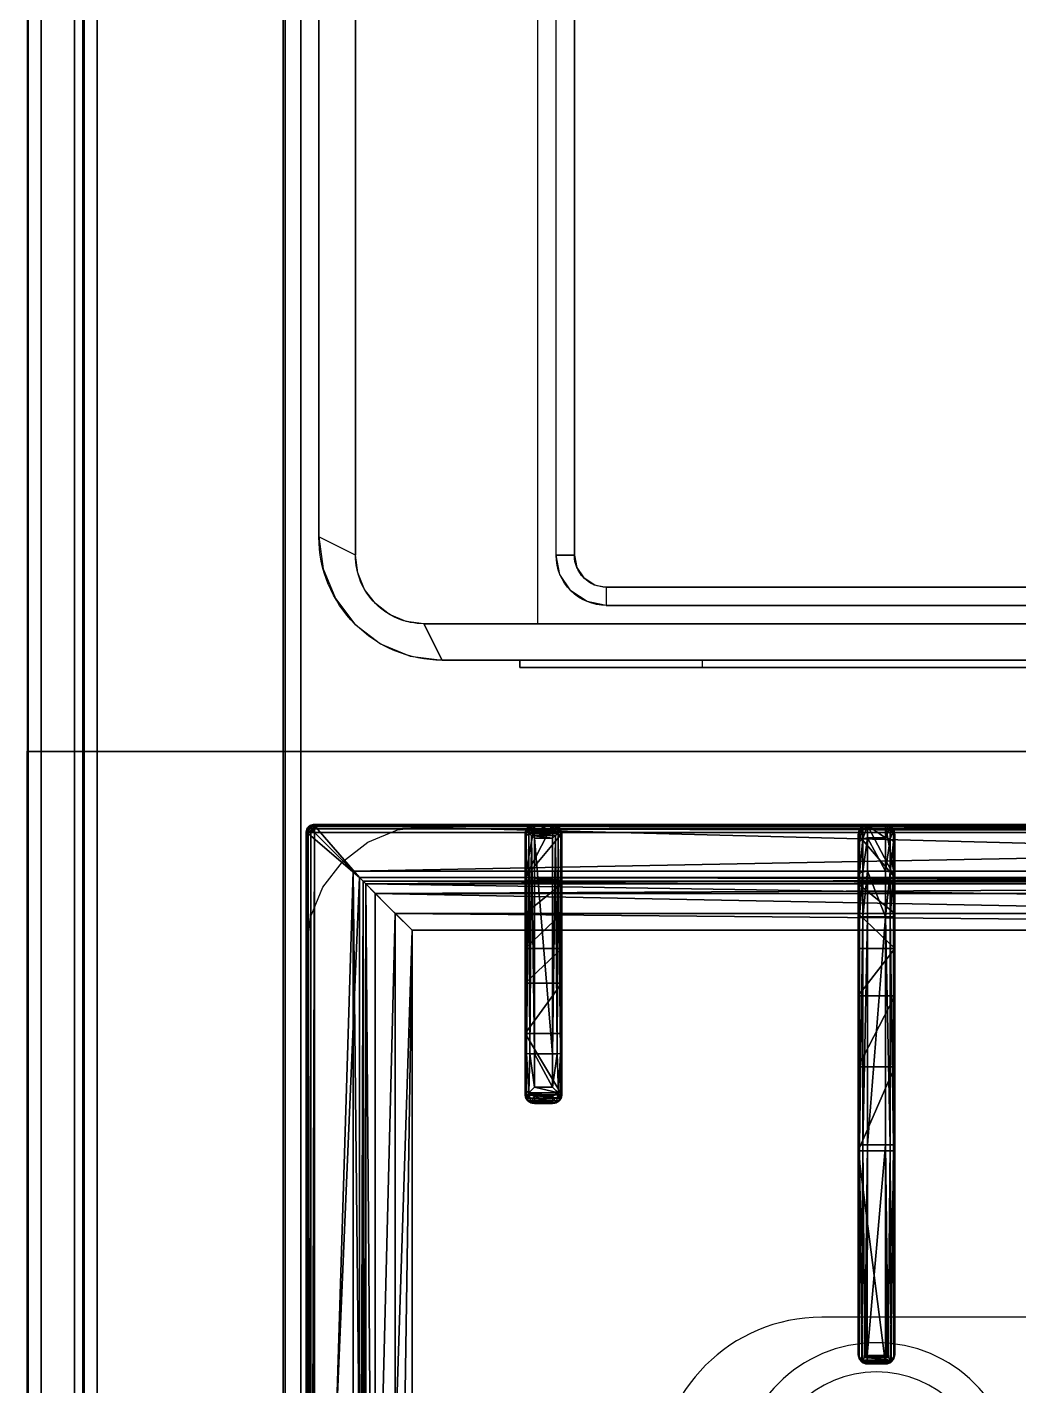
# Model space of a CAD drawing. Header units: millimetres. Extents: x 38967 to 51721, y 49836 to 53207.
# Drawn here: x 41733.14 to 41760.31, y 52599.46 to 52636.69 of the extents above; entities that cross this region are included whole.
import ezdxf

# ---------------------------------------------------------------- set-up
doc = ezdxf.new("R2010")
doc.units = ezdxf.units.MM
doc.header["$LTSCALE"] = 5
for name, color, linetype in [('200-EquipBlack-3d', 250, 'Continuous'), ('200-EquipBorder-2d', 9, 'Continuous'), ('200-EquipInternal-2d', 252, 'Continuous'), ('200-EquipSteel-3d', 9, 'Continuous')]:
    doc.layers.add(name, color=color, linetype=linetype)
doc.layers.add('200-InsPoint-3D', color=3, linetype='Continuous', plot=False)

# ---------------------------------------------------------------- blocks, each defined once
blk = doc.blocks.new('ELECTROLUX-MC7-BODY1200X250')
at = {"layer": '200-EquipBorder-2d'}
blk.add_line((1200, 0), (1200, -655), dxfattribs=at)
at = {"layer": '200-EquipSteel-3d'}
for points, invisible_edges in [([(1200, -655, 650), (1200, -102, 724), (1200, -2, 900), (1200, -655, 900)], 3), ([(1200, -102, 724), (1200, -655, 650), (1200, -102, 650)], 1)]:
    blk.add_3dface(points, dxfattribs=dict(at, invisible_edges=invisible_edges))
for points in [[(0, -655, 650), (0, -102, 650), (1200, -102, 650), (1200, -655, 650)], [(0, -655, 650), (1200, -655, 650), (1200, -655, 900), (0, -655, 900)]]:
    blk.add_3dface(points, dxfattribs=at)
blk = doc.blocks.new('ELECTROLUX-MC-BURNER6')
at = {"layer": '200-EquipInternal-2d'}
for radius in [38, 30]:
    blk.add_circle((0, 0), radius, dxfattribs=at)
blk = doc.blocks.new('ELECTROLUX-MC-CRUSCOTTO1200')
at = {"layer": '200-EquipBorder-2d'}
for p in [(1200, 0), (0, -75)]:
    blk.add_line(p, (1200, -75), dxfattribs=at)
at = {"layer": '200-EquipSteel-3d'}
for points in [[(0, -55.83, 654.41), (0, 0, 660.54), (1200, 0, 660.54), (1200, -55.83, 654.41)], [(0, 0, 660.54), (0, 0, 900), (1200, 0, 900), (1200, 0, 660.54)], [(0, 0, 900), (0, -62, 900), (1200, -62, 900), (1200, 0, 900)], [(0, -4.32, 810.26), (0, -59.37, 692.2), (1200, -59.37, 692.2), (1200, -4.32, 810.26)], [(0, -71.19, 877.81), (0, -4.82, 813.08), (1200, -4.82, 813.08), (1200, -71.19, 877.81)], [(0, -59.7, 690.72), (0, -59.7, 657.89), (1200, -59.7, 657.89), (1200, -59.7, 690.72)], [(0, -74.75, 884.46), (0, -71.19, 877.81), (1200, -71.19, 877.81), (1200, -74.75, 884.46)]]:
    blk.add_3dface(points, dxfattribs=at)
for points, invisible_edges in [([(0, -4.12, 811.75), (0, -4.1, 810.99), (1200, -4.1, 810.99), (1200, -4.12, 811.75)], 10), ([(0, -4.1, 810.99), (0, -4.32, 810.26), (1200, -4.32, 810.26), (1200, -4.1, 810.99)], 8), ([(0, -4.36, 812.47), (0, -4.12, 811.75), (1200, -4.12, 811.75), (1200, -4.36, 812.47)], 10), ([(0, -4.82, 813.08), (0, -4.36, 812.47), (1200, -4.36, 812.47), (1200, -4.82, 813.08)], 2), ([(0, -57.28, 654.56), (0, -55.83, 654.41), (1200, -55.83, 654.41), (1200, -57.28, 654.56)], 8), ([(0, -58.54, 655.29), (0, -57.28, 654.56), (1200, -57.28, 654.56), (1200, -58.54, 655.29)], 10), ([(0, -59.4, 656.46), (0, -58.54, 655.29), (1200, -58.54, 655.29), (1200, -59.4, 656.46)], 10), ([(0, -59.37, 692.2), (0, -59.51, 691.85), (1200, -59.51, 691.85), (1200, -59.37, 692.2)], 2), ([(0, -59.7, 657.89), (0, -59.4, 656.46), (1200, -59.4, 656.46), (1200, -59.7, 657.89)], 2), ([(0, -59.51, 691.85), (0, -59.62, 691.48), (1200, -59.62, 691.48), (1200, -59.51, 691.85)], 10), ([(0, -59.62, 691.48), (0, -59.68, 691.11), (1200, -59.68, 691.11), (1200, -59.62, 691.48)], 10), ([(0, -59.68, 691.11), (0, -59.7, 690.72), (1200, -59.7, 690.72), (1200, -59.68, 691.11)], 8), ([(0, -62, 900), (0, -69.22, 897.81), (1200, -69.22, 897.81), (1200, -62, 900)], 2), ([(0, -69.22, 897.81), (0, -74.01, 891.97), (1200, -74.01, 891.97), (1200, -69.22, 897.81)], 10), ([(0, -74.01, 891.97), (0, -74.75, 884.46), (1200, -74.75, 884.46), (1200, -74.01, 891.97)], 8)]:
    blk.add_3dface(points, dxfattribs=dict(at, invisible_edges=invisible_edges))
at = {"layer": '200-InsPoint-3D'}
blk.add_point((1200, -75), dxfattribs=at)
blk = doc.blocks.new('ELECTROLUX-MC7-TOPFYERBRURNERS6')
at = {"layer": '200-EquipInternal-2d'}
for p, q in [((1180, -651.5), (1180, -85.5)), ((1032.19, -494.75), (1032.19, -499.75)), ((1032.64, -494.75), (1032.19, -494.75)), ((1032.64, -494.75), (1032.64, -499.75)), ((1032.73, -494.16), (1032.73, -500.34)), ((1034.54, -494.75), (1034.54, -499.75)), ((1092.19, -494.75), (1034.54, -494.75)), ((1034.69, -492.25), (1035.11, -492.25)), ((1035.11, -492.25), (1092.24, -492.25)), ((1092.19, -494.75), (1092.19, -499.75)), ((1154.69, -494.75), (1092.19, -494.75)), ((1092.24, -492.25), (1154.69, -492.25)), ((1154.69, -494.75), (1154.69, -492.25)), ((1154.69, -492.25), (1177.19, -492.25)), ((1154.69, -494.75), (1154.69, -499.75)), ((1179.69, -494.75), (1154.69, -494.75)), ((1179.69, -494.75), (1179.69, -499.75)), ((1032.19, -499.75), (1032.64, -499.75)), ((1034.54, -499.75), (1092.19, -499.75)), ((1035.11, -502.25), (1034.69, -502.25)), ((1092.24, -502.25), (1035.11, -502.25)), ((1092.19, -499.75), (1154.69, -499.75)), ((1154.69, -502.25), (1092.24, -502.25)), ((1154.69, -502.25), (1154.69, -499.75)), ((1154.69, -499.75), (1179.69, -499.75)), ((1177.19, -502.25), (1154.69, -502.25)), ((1108.09, -583.5), (1105.96, -583.5)), ((1108.09, -583.5), (1117.24, -583.5)), ((1117.24, -583.5), (1177.53, -583.5)), ((1103.52, -591), (1103.52, -586)), ((1103.52, -586), (1105.63, -586)), ((1105.63, -586), (1105.63, -591)), ((1117.19, -586), (1107.98, -586)), ((1107.98, -591), (1107.98, -586)), ((1117.19, -586), (1117.19, -591)), ((1178, -586), (1117.19, -586)), ((1178, -586), (1178, -591)), ((1180, -586), (1180, -591)), ((1180, -586), (1180, -591)), ((1105.63, -591), (1103.52, -591)), ((1107.98, -591), (1117.19, -591)), ((1117.19, -591), (1178, -591)), ((1105.96, -593.5), (1108.09, -593.5)), ((1117.24, -593.5), (1108.09, -593.5)), ((1177.53, -593.5), (1117.24, -593.5)), ((822, -653.5), (1178, -653.5))]:
    blk.add_line(p, q, dxfattribs=at)
blk.add_lwpolyline([(1151.02, -112.48), (848.98, -112.48), (848.98, -624.52), (1151.02, -624.52)], close=True, dxfattribs=at)
blk.add_lwpolyline([(1045, -383.5), (1045, -512.25, -1), (955, -512.25), (955, -383.5)], format="xyb", dxfattribs=at)
for centre, start, end in [((1177.19, -494.75), 0, 90), ((1177.19, -499.75), 270, 0)]:
    blk.add_arc(centre, 2.5, start, end, dxfattribs=at)
at = {"layer": '200-EquipInternal-2d', "extrusion": (0, 0, -1)}
for centre, major_axis, ratio, start_param, end_param in [((1034.69, -494.75), (2.5, 0), 0.99863, 3.141593, 4.712389), ((1036.11, -494.75), (3.47, 0), 0.720185, 3.141593, 3.380139), ((1035.11, -494.75), (0, 2.5), 0.951091, -0.914364, 0), ((1092.24, -494.75), (0, 2.5), 0.02182, 4.712389, 6.283185), ((1034.69, -499.75), (-2.5, 0), 0.99863, 4.712389, 6.283185), ((1036.11, -499.75), (-3.47, 0), 0.720185, -0.238546, 0), ((1035.11, -499.75), (0, 2.5), 0.951091, 3.141593, 4.055957), ((1092.24, -499.75), (0, 2.5), 0.02182, 3.141593, 4.712389), ((1178, -651.5), (-1.42, 1.42), 0.997265, 2.357564, 3.925621)]:
    blk.add_ellipse(centre, major_axis=major_axis, ratio=ratio, start_param=start_param, end_param=end_param, dxfattribs=at)
at = {"layer": '200-EquipInternal-2d'}
for centre, major_axis, ratio, start_param, end_param in [((1108.09, -586), (0, 2.5), 0.84544, 0, 0.894481), ((1117.24, -586), (0, 2.5), 0.02182, 0, 1.570796), ((1177.53, -586), (0, 2.5), 0.948965, -0.895145, 0), ((1108.09, -586), (1.92, 1.92), 0.8391, 1.592613, 2.268928), ((1108.09, -586), (-2.5, 2.5), 0.02182, 0.872665, 1.54898), ((1108.09, -591), (-1.92, 1.92), 0.8391, 0.872665, 1.54898), ((1108.09, -591), (2.5, 2.5), 0.02182, 1.592613, 2.268928), ((1117.24, -591), (0, 2.5), 0.02182, 1.570796, 3.141593), ((1108.09, -591), (0, 2.5), 0.84544, 2.247111, 3.141593), ((1177.53, -591), (0, 2.5), 0.948965, 3.141593, 4.036737)]:
    blk.add_ellipse(centre, major_axis=major_axis, ratio=ratio, start_param=start_param, end_param=end_param, dxfattribs=at)
for points, knots in [([(1033.22, -493.22), (1033.07, -493.42), (1032.94, -493.63), (1032.8, -493.95), (1032.76, -494.06), (1032.73, -494.16)], [11.917214, 11.917214, 11.917214, 11.917214, 12.775852, 12.775852, 13.165698, 13.165698, 13.165698, 13.165698]), ([(1034.54, -494.75), (1034.54, -494.75), (1034.54, -494.75), (1034.54, -494.75), (1034.54, -494.75), (1034.54, -494.75), (1034.54, -494.75), (1034.54, -494.74), (1034.54, -494.74), (1034.54, -494.74), (1034.53, -494.74), (1034.53, -494.73), (1034.53, -494.73), (1034.51, -494.71), (1034.5, -494.7), (1034.48, -494.68), (1034.46, -494.66), (1034.41, -494.6), (1034.37, -494.55), (1034.25, -494.41), (1034.15, -494.31), (1033.97, -494.1), (1033.87, -493.99), (1033.68, -493.77), (1033.59, -493.66), (1033.41, -493.44), (1033.31, -493.33), (1033.22, -493.22)], [8.18857, 8.18857, 8.18857, 8.18857, 8.190334, 8.190334, 8.192098, 8.192098, 8.195626, 8.195626, 8.202682, 8.202682, 8.216794, 8.216794, 8.245018, 8.245018, 8.301466, 8.301466, 8.414361, 8.414361, 8.640152, 8.640152, 9.091733, 9.091733, 9.543315, 9.543315, 9.994896, 9.994896, 10.458359, 10.458359, 10.458359, 10.458359]), ([(1032.73, -500.34), (1032.76, -500.44), (1032.8, -500.55), (1032.94, -500.87), (1033.07, -501.08), (1033.22, -501.28)], [0.764042, 0.764042, 0.764042, 0.764042, 1.153889, 1.153889, 2.012527, 2.012527, 2.012527, 2.012527]), ([(1033.22, -501.28), (1033.31, -501.17), (1033.41, -501.06), (1033.59, -500.84), (1033.68, -500.73), (1033.87, -500.51), (1033.97, -500.4), (1034.15, -500.19), (1034.25, -500.09), (1034.37, -499.95), (1034.41, -499.9), (1034.46, -499.84), (1034.48, -499.82), (1034.5, -499.8), (1034.51, -499.79), (1034.53, -499.77), (1034.53, -499.77), (1034.53, -499.76), (1034.54, -499.76), (1034.54, -499.76), (1034.54, -499.76), (1034.54, -499.75), (1034.54, -499.75), (1034.54, -499.75), (1034.54, -499.75), (1034.54, -499.75), (1034.54, -499.75), (1034.54, -499.75)], [5.918265, 5.918265, 5.918265, 5.918265, 6.381728, 6.381728, 6.833309, 6.833309, 7.284891, 7.284891, 7.736472, 7.736472, 7.962263, 7.962263, 8.075158, 8.075158, 8.131606, 8.131606, 8.15983, 8.15983, 8.173942, 8.173942, 8.180998, 8.180998, 8.184526, 8.184526, 8.18629, 8.18629, 8.188054, 8.188054, 8.188054, 8.188054]), ([(1105.96, -583.5), (1105.81, -583.5), (1105.65, -583.51), (1105.34, -583.58), (1105.18, -583.63), (1104.88, -583.75), (1104.74, -583.83), (1104.47, -584.02), (1104.35, -584.12), (1104.13, -584.34), (1104.03, -584.47), (1103.85, -584.74), (1103.77, -584.89), (1103.65, -585.2), (1103.6, -585.36), (1103.54, -585.68), (1103.52, -585.84), (1103.52, -586)], [3.776921, 3.776921, 3.776921, 3.776921, 4.248957, 4.248957, 4.720993, 4.720993, 5.193029, 5.193029, 5.665065, 5.665065, 6.135831, 6.135831, 6.606596, 6.606596, 7.077361, 7.077361, 7.548126, 7.548126, 7.548126, 7.548126]), ([(1179.38, -584.44), (1179.21, -584.64), (1179.01, -584.87), (1178.67, -585.25), (1178.53, -585.41), (1178.26, -585.71), (1178.13, -585.86), (1178, -586)], [11.858599, 11.858599, 11.858599, 11.858599, 12.773425, 12.773425, 13.35037, 13.35037, 13.927314, 13.927314, 13.927314, 13.927314]), ([(1180, -586), (1179.99, -585.86), (1179.97, -585.71), (1179.91, -585.41), (1179.86, -585.25), (1179.69, -584.87), (1179.55, -584.64), (1179.38, -584.44)], [0, 0, 0, 0, 0.576945, 0.576945, 1.153889, 1.153889, 2.068716, 2.068716, 2.068716, 2.068716]), ([(1103.52, -591), (1103.52, -591.16), (1103.54, -591.32), (1103.6, -591.64), (1103.65, -591.8), (1103.77, -592.11), (1103.85, -592.26), (1104.03, -592.53), (1104.13, -592.66), (1104.35, -592.88), (1104.47, -592.98), (1104.74, -593.17), (1104.88, -593.25), (1105.18, -593.37), (1105.34, -593.42), (1105.65, -593.48), (1105.81, -593.5), (1105.96, -593.5)], [15.096253, 15.096253, 15.096253, 15.096253, 15.567018, 15.567018, 16.037783, 16.037783, 16.508548, 16.508548, 16.979314, 16.979314, 17.45135, 17.45135, 17.923386, 17.923386, 18.395422, 18.395422, 18.867458, 18.867458, 18.867458, 18.867458]), ([(1178, -591), (1178.13, -591.14), (1178.26, -591.29), (1178.53, -591.59), (1178.67, -591.75), (1179.01, -592.13), (1179.21, -592.36), (1179.38, -592.56)], [0, 0, 0, 0, 0.576945, 0.576945, 1.153889, 1.153889, 2.068716, 2.068716, 2.068716, 2.068716]), ([(1179.38, -592.56), (1179.55, -592.36), (1179.69, -592.13), (1179.86, -591.75), (1179.91, -591.59), (1179.97, -591.29), (1179.99, -591.14), (1180, -591)], [11.858599, 11.858599, 11.858599, 11.858599, 12.773425, 12.773425, 13.35037, 13.35037, 13.927314, 13.927314, 13.927314, 13.927314])]:
    blk.add_open_spline(points, degree=3, knots=knots, dxfattribs=at)
at = {"layer": '200-EquipSteel-3d'}
for points, invisible_edges in [([(1200, -80.5, 900), (1179.66, -117.26, 900), (1179.66, -619.74, 900), (1200, -655, 900)], 5), ([(1178.51, -628.47, 900), (1179.66, -619.74, 900), (1200, -655, 900)], 10), ([(1175.14, -636.62, 900), (1178.51, -628.47, 900), (1200, -655, 900)], 10), ([(1169.77, -643.61, 900), (1175.14, -636.62, 900), (1200, -655, 900)], 10), ([(1162.78, -648.98, 900), (1169.77, -643.61, 900), (1200, -655, 900)], 10), ([(1154.63, -652.35, 900), (1162.78, -648.98, 900), (1200, -655, 900)], 10), ([(1200, -655, 900), (1145.9, -653.5, 900), (854.11, -653.5, 900), (800, -655, 900)], 5), ([(1145.9, -653.5, 900), (1154.63, -652.35, 900), (1200, -655, 900)], 10)]:
    blk.add_3dface(points, dxfattribs=dict(at, invisible_edges=invisible_edges))
at = {"layer": '200-EquipBlack-3d'}
mesh = blk.add_polyface(dxfattribs=at)
corners = [(1179.78, -85.71, 904.1), (1180, -85.5, 900), (1179.52, -84.72, 904.14), (1179.73, -84.5, 900), (1178, -83.5, 900), (1178.78, -83.98, 904.14), (1179, -83.77, 900), (1177.79, -83.72, 904.1), (1179.48, -85.71, 905.06), (1179.29, -84.85, 905), (1178.65, -85.21, 905.73), (1178.76, -85.71, 905.75), (1178.65, -84.21, 905), (1177.79, -84.02, 905.06), (1178.29, -84.85, 905.73), (1177.79, -84.74, 905.75), (1177.79, -85.71, 906), (822.21, -85.71, 906), (822.21, -84.74, 905.75), (822.21, -84.02, 905.06), (822.21, -83.72, 904.1), (822, -83.5, 900), (1165.45, -638.95, 900), (822, -653.5, 900), (834.55, -638.95, 900), (1165.45, -98.05, 900), (1180, -651.5, 900), (834.55, -98.05, 900), (820, -85.5, 900), (821, -83.77, 900), (1179.73, -652.5, 900), (1179, -653.23, 900), (1178, -653.5, 900), (820, -651.5, 900), (820.27, -652.5, 900), (821, -653.23, 900), (820.27, -84.5, 900), (821.22, -83.98, 904.14), (820.48, -84.72, 904.14), (820.22, -85.71, 904.1), (821.35, -84.21, 905), (821.71, -84.85, 905.73), (820.71, -84.85, 905), (820.52, -85.71, 905.06), (821.35, -85.21, 905.73), (821.24, -85.71, 905.75), (822.21, -651.29, 906), (821.24, -651.29, 905.75), (820.52, -651.29, 905.06), (820.22, -651.29, 904.1), (820.48, -652.28, 904.14), (821.22, -653.02, 904.14), (822.21, -653.28, 904.1), (820.71, -652.15, 905), (821.35, -651.79, 905.73), (821.35, -652.79, 905), (822.21, -652.98, 905.06), (821.71, -652.15, 905.73), (822.21, -652.26, 905.75), (835.55, -637.95, 899.73), (835.55, -99.05, 899.73), (836.28, -99.78, 899), (836.28, -637.22, 899), (838.88, -634.62, 902.5), (838.88, -102.38, 902.5), (836.31, -637.19, 905.06), (836.31, -99.81, 905.06), (832.81, -96.31, 906), (832.81, -640.69, 906), (848.98, -624.52, 885), (848.98, -112.48, 885), (844.36, -107.86, 885), (844.36, -629.14, 885), (1177.79, -653.28, 904.1), (1177.79, -652.98, 905.06), (1177.79, -651.29, 906), (1177.79, -652.26, 905.75), (1163.72, -637.22, 899), (1164.45, -637.95, 899.73), (1164.45, -99.05, 899.73), (1163.72, -99.78, 899), (1167.19, -640.69, 906), (1167.19, -96.31, 906), (1178.78, -653.02, 904.14), (1179.52, -652.28, 904.14), (1179.78, -651.29, 904.1), (1178.65, -652.79, 905), (1178.29, -652.15, 905.73), (1179.29, -652.15, 905), (1179.48, -651.29, 905.06), (1178.65, -651.79, 905.73), (1178.76, -651.29, 905.75), (1161.12, -634.62, 902.5), (1151.02, -624.52, 885), (1163.69, -637.19, 905.06), (1155.64, -629.14, 885), (1155.64, -107.86, 885), (1151.02, -112.48, 885), (1161.12, -102.38, 902.5), (1163.69, -99.81, 905.06)]
mesh.append_faces([[corners[k] for k in face] for face in [(16, 10, 14), (17, 41, 44), (46, 54, 57), (75, 87, 90)]])
mesh.append_faces([[corners[k] for k in face] for face in [(4, 5, 6), (8, 10, 11), (16, 11, 10), (15, 16, 14), (7, 19, 13), (13, 18, 15), (28, 38, 36), (19, 41, 18), (17, 18, 41), (45, 17, 44), (39, 48, 43), (43, 47, 45), (23, 51, 35), (48, 54, 47), (46, 47, 54), (58, 46, 57), (52, 74, 56), (76, 56, 74), (26, 84, 30), (74, 87, 76), (85, 88, 84), (88, 87, 86), (75, 76, 87), (91, 75, 90), (85, 8, 89), (11, 89, 8)]], dxfattribs={"vtx0": -1})
mesh.append_faces([[corners[k] for k in face] for face in [(16, 15, 17), (22, 23, 24), (25, 26, 22), (27, 21, 25), (21, 28, 29), (6, 1, 4), (4, 25, 21), (24, 28, 27), (35, 33, 23), (26, 25, 1), (23, 22, 32), (17, 45, 46), (75, 81, 46), (81, 16, 82), (46, 67, 17), (17, 82, 16), (93, 72, 69), (72, 93, 95), (70, 71, 97), (97, 95, 93)]], dxfattribs={"vtx0": -1, "vtx1": -1})
mesh.append_faces([[corners[k] for k in face] for face in [(21, 27, 28), (4, 1, 25), (26, 32, 22), (24, 23, 33)]], dxfattribs={"vtx0": -1, "vtx1": -1, "vtx2": -1})
mesh.append_faces([[corners[k] for k in face] for face in [(17, 15, 18), (24, 33, 28), (46, 45, 47), (75, 58, 76), (16, 91, 11)]], dxfattribs={"vtx0": -1, "vtx2": -1})
mesh.append_faces([[corners[k] for k in face] for face in [(0, 1, 2), (5, 2, 6), (8, 0, 9), (5, 12, 2), (5, 7, 12), (12, 13, 14), (12, 14, 9), (2, 9, 0), (10, 9, 14), (19, 18, 13), (4, 21, 7), (30, 31, 26), (34, 33, 35), (20, 21, 37), (38, 37, 36), (19, 20, 40), (38, 42, 37), (38, 39, 42), (42, 43, 44), (42, 44, 40), (37, 40, 20), (41, 40, 44), (48, 47, 43), (28, 33, 39), (49, 33, 50), (51, 50, 35), (48, 49, 53), (51, 55, 50), (51, 52, 55), (55, 56, 57), (55, 57, 53), (50, 53, 49), (54, 53, 57), (24, 27, 59), (61, 62, 60), (63, 64, 65), (67, 68, 66), (69, 70, 63), (61, 71, 62), (73, 74, 52), (58, 56, 76), (32, 73, 23), (62, 77, 59), (22, 24, 78), (27, 25, 60), (80, 61, 79), (73, 32, 83), (84, 83, 30), (74, 73, 86), (88, 89, 90), (88, 86, 84), (83, 84, 86), (92, 93, 63), (68, 81, 65), (92, 63, 94), (72, 95, 62), (95, 96, 77), (98, 97, 92), (81, 82, 94), (98, 92, 99), (77, 80, 78), (25, 22, 79), (0, 8, 85), (91, 89, 11), (80, 96, 61), (70, 97, 64), (64, 98, 66), (82, 67, 99), (1, 0, 26)]], dxfattribs={"vtx1": -1})
mesh.append_faces([[corners[k] for k in face] for face in [(31, 32, 26), (75, 46, 58), (75, 16, 81), (81, 68, 46), (68, 67, 46), (67, 82, 17), (70, 69, 71), (72, 71, 69), (71, 96, 97), (96, 95, 97), (16, 75, 91)]], dxfattribs={"vtx1": -1, "vtx2": -1})
mesh.append_faces([[corners[k] for k in face] for face in [(1, 3, 2), (4, 7, 5), (2, 3, 6), (8, 9, 10), (7, 13, 12), (12, 9, 2), (13, 15, 14), (7, 20, 19), (21, 20, 7), (6, 3, 1), (28, 36, 29), (21, 29, 37), (28, 39, 38), (37, 29, 36), (19, 40, 41), (39, 43, 42), (42, 40, 37), (43, 45, 44), (39, 49, 48), (33, 49, 39), (33, 34, 50), (23, 52, 51), (50, 34, 35), (48, 53, 54), (52, 56, 55), (55, 53, 50), (56, 58, 57), (27, 60, 59), (62, 59, 60), (64, 66, 65), (68, 65, 66), (70, 64, 63), (71, 72, 62), (73, 52, 23), (77, 78, 59), (24, 59, 78), (25, 79, 60), (61, 60, 79), (32, 31, 83), (26, 85, 84), (83, 31, 30), (74, 86, 87), (73, 83, 86), (85, 89, 88), (88, 90, 87), (89, 91, 90), (93, 69, 63), (81, 94, 65), (63, 65, 94), (95, 77, 62), (96, 80, 77), (97, 93, 92), (82, 99, 94), (92, 94, 99), (80, 79, 78), (22, 78, 79), (96, 71, 61), (97, 98, 64), (98, 99, 66), (67, 66, 99), (0, 85, 26)]], dxfattribs={"vtx2": -1})
mesh = blk.add_polyface(dxfattribs=at)
corners = [(1034.06, -492.51, 931.06), (1033.44, -492.58, 922), (1033.22, -493.22, 931.91), (1035.11, -492.25, 930.01), (1034.69, -492.25, 922), (1032.52, -493.5, 922), (1032.73, -494.16, 931.11), (1032.64, -494.75, 930.59), (1032.64, -494.6, 930.62), (1032.19, -494.75, 922), (1032.66, -494.45, 930.72), (1090.6, -492.25, 922), (1090.6, -502.25, 922), (1034.69, -502.25, 922), (1032.52, -501, 922), (1033.44, -501.92, 922), (1032.19, -499.75, 922), (1092.24, -492.25, 932.5), (1113.55, -492.25, 917.44), (1154.69, -492.25, 932.5), (1165.94, -492.25, 929.49), (1174.17, -492.25, 921.25), (1177.19, -492.25, 900), (1165.45, -492.25, 900), (1177.19, -492.25, 910), (1133.01, -492.25, 904.45), (1164.77, -492.25, 899.88), (1164.17, -492.25, 899.53), (1155.64, -492.25, 885), (1146.02, -492.25, 885), (1163.72, -492.25, 899), (1092.21, -492.58, 933.75), (1033.92, -494.04, 932.35), (1092.19, -493.5, 934.67), (1092.19, -494.75, 935), (1034.26, -494.43, 932.45), (1034.42, -494.6, 932.47), (1034.48, -494.68, 932.48), (1034.52, -494.72, 932.48), (1034.54, -494.75, 932.48), (1154.69, -492.58, 933.75), (1166.56, -492.58, 930.57), (1154.69, -494.75, 935), (1167.02, -493.5, 931.36), (1154.69, -493.5, 934.67), (1167.19, -494.75, 931.65), (1176.05, -493.5, 922.33), (1175.25, -492.58, 921.87), (1179.69, -494.75, 910), (1179.35, -493.5, 910), (1176.34, -494.75, 922.5), (1178.44, -492.58, 910), (1179.69, -494.75, 900), (1179.35, -493.5, 900), (1178.44, -492.58, 900), (1033.22, -501.28, 931.91), (1032.73, -500.34, 931.11), (1033.92, -500.46, 932.35), (1034.26, -500.07, 932.45), (1034.42, -499.9, 932.47), (1034.48, -499.82, 932.48), (1034.54, -499.76, 932.48), (1032.64, -499.75, 930.59), (1032.64, -499.9, 930.62), (1032.66, -500.05, 930.72), (1034.06, -501.99, 931.06), (1035.11, -502.25, 930.01), (1092.24, -502.25, 932.5), (1133.01, -502.25, 904.45), (1177.19, -502.25, 910), (1113.55, -502.25, 917.44), (1146.02, -502.25, 885), (1163.72, -502.25, 899), (1155.64, -502.25, 885), (1164.17, -502.25, 899.53), (1164.77, -502.25, 899.88), (1165.45, -502.25, 900), (1177.19, -502.25, 900), (1174.17, -502.25, 921.25), (1165.94, -502.25, 929.49), (1154.69, -502.25, 932.5), (1178.44, -501.92, 910), (1175.25, -501.92, 921.87), (1179.69, -499.75, 910), (1176.05, -501, 922.33), (1179.35, -501, 910), (1176.34, -499.75, 922.5), (1167.02, -501, 931.36), (1166.56, -501.92, 930.57), (1154.69, -499.75, 935), (1154.69, -501, 934.67), (1167.19, -499.75, 931.65), (1154.69, -501.92, 933.75), (1178.44, -501.92, 900), (1179.69, -499.75, 900), (1179.35, -501, 900), (1092.21, -501.92, 933.75), (1092.19, -501, 934.67), (1092.19, -499.75, 935)]
mesh.append_faces([[corners[k] for k in face] for face in [(0, 1, 2), (1, 5, 2), (2, 5, 6), (32, 33, 2), (2, 31, 0), (56, 14, 55), (65, 55, 15), (15, 55, 14), (65, 96, 55), (55, 97, 57)]])
mesh.append_faces([[corners[k] for k in face] for face in [(9, 6, 5), (33, 31, 2), (20, 40, 41), (42, 43, 44), (43, 47, 41), (50, 49, 46), (51, 46, 49), (48, 53, 49), (22, 51, 54), (54, 49, 53), (6, 55, 2), (13, 65, 15), (78, 81, 82), (83, 84, 85), (84, 88, 82), (91, 90, 87), (92, 87, 90), (94, 85, 95), (95, 81, 93), (83, 50, 86), (42, 91, 45), (45, 86, 50), (96, 97, 55), (89, 97, 90), (90, 96, 92), (29, 68, 25), (12, 18, 70), (70, 25, 68)]], dxfattribs={"vtx0": -1})
mesh.append_faces([[corners[k] for k in face] for face in [(5, 11, 9), (13, 14, 12), (11, 17, 18), (24, 18, 21), (30, 25, 27), (19, 40, 20), (56, 10, 64), (7, 9, 62), (66, 12, 67), (68, 69, 70), (71, 72, 68), (70, 67, 12), (69, 81, 78), (22, 52, 23), (95, 77, 94), (80, 92, 67), (97, 96, 90), (34, 98, 42)]], dxfattribs={"vtx0": -1, "vtx1": -1})
mesh.append_faces([[corners[k] for k in face] for face in [(24, 23, 25), (36, 37, 34), (37, 38, 34), (38, 39, 34), (60, 37, 59), (37, 60, 38), (38, 61, 39), (61, 38, 60), (37, 36, 59), (62, 64, 10), (69, 68, 76), (23, 94, 77), (61, 60, 98), (60, 59, 98), (39, 61, 34), (61, 98, 34)]], dxfattribs={"vtx0": -1, "vtx1": -1, "vtx2": -1})
mesh.append_faces([[corners[k] for k in face] for face in [(24, 25, 18), (17, 0, 31), (24, 47, 51), (17, 31, 40), (80, 88, 92), (69, 93, 81), (67, 96, 65), (98, 57, 97), (67, 92, 96)]], dxfattribs={"vtx0": -1, "vtx2": -1})
mesh.append_faces([[corners[k] for k in face] for face in [(0, 3, 1), (10, 6, 9), (1, 4, 5), (4, 3, 11), (22, 23, 24), (28, 29, 30), (3, 0, 17), (35, 36, 34), (20, 41, 21), (43, 45, 46), (43, 41, 44), (48, 49, 50), (50, 46, 45), (47, 21, 41), (40, 44, 41), (40, 31, 44), (52, 53, 48), (51, 49, 54), (55, 57, 2), (58, 35, 57), (58, 59, 35), (32, 2, 57), (6, 10, 56), (8, 7, 10), (63, 64, 62), (14, 56, 16), (64, 63, 16), (13, 12, 66), (77, 69, 76), (78, 82, 79), (84, 86, 87), (84, 82, 85), (89, 90, 91), (91, 87, 86), (88, 79, 82), (81, 85, 82), (77, 93, 69), (85, 81, 95), (48, 50, 83), (91, 86, 45), (52, 48, 94), (54, 53, 22), (76, 23, 77), (66, 67, 65), (58, 57, 98), (71, 68, 29), (18, 25, 70), (71, 29, 73), (73, 28, 72), (23, 76, 26), (72, 30, 74), (27, 26, 74)]], dxfattribs={"vtx1": -1})
mesh.append_faces([[corners[k] for k in face] for face in [(7, 8, 9), (4, 11, 5), (11, 12, 9), (14, 16, 12), (16, 9, 12), (3, 17, 11), (17, 19, 18), (19, 20, 18), (20, 21, 18), (23, 26, 25), (26, 27, 25), (29, 25, 30), (33, 32, 34), (34, 42, 33), (33, 44, 31), (19, 17, 40), (22, 24, 51), (36, 35, 59), (7, 62, 10), (9, 16, 62), (63, 62, 16), (72, 74, 68), (74, 75, 68), (75, 76, 68), (69, 78, 70), (78, 79, 70), (79, 80, 70), (80, 67, 70), (53, 52, 22), (52, 94, 23), (89, 98, 97)]], dxfattribs={"vtx1": -1, "vtx2": -1})
mesh.append_faces([[corners[k] for k in face] for face in [(3, 4, 1), (8, 10, 9), (13, 15, 14), (32, 35, 34), (42, 45, 43), (43, 46, 47), (24, 21, 47), (51, 47, 46), (42, 44, 33), (6, 56, 55), (35, 32, 57), (13, 66, 65), (56, 64, 16), (71, 73, 72), (83, 86, 84), (84, 87, 88), (80, 79, 88), (92, 88, 87), (94, 83, 85), (42, 89, 91), (48, 83, 94), (95, 93, 77), (59, 58, 98), (98, 89, 42), (12, 11, 18), (29, 28, 73), (28, 30, 72), (76, 75, 26), (30, 27, 74), (26, 75, 74)]], dxfattribs={"vtx2": -1})
mesh = blk.add_polyface(dxfattribs=at)
corners = [(1107.98, -591, 934.6), (1106.44, -584.43, 933.98), (1106.44, -592.56, 933.98), (1107.98, -586, 934.6), (1105.63, -586, 932.53), (1105.63, -591, 932.53), (1103.71, -591.96, 920.55), (1103.52, -591, 920.59), (1104.24, -592.77, 920.43), (1107.18, -593.25, 933.14), (1105.96, -593.5, 920), (1108.09, -593.5, 932.1), (1105.03, -593.31, 920.24), (1103.52, -586, 920.59), (1103.71, -585.04, 920.55), (1107.18, -583.75, 933.14), (1104.24, -584.23, 920.43), (1105.03, -583.69, 920.24), (1105.96, -583.5, 920), (1108.09, -583.5, 932.1), (1117.24, -593.5, 932.5), (1122.73, -593.5, 912.68), (1175.79, -593.5, 932.5), (1146.02, -593.5, 885), (1163.72, -593.5, 899), (1136.51, -593.5, 900.63), (1155.64, -593.5, 885), (1164.17, -593.5, 899.53), (1164.77, -593.5, 899.88), (1177.5, -593.5, 900), (1165.45, -593.5, 900), (1122.73, -583.5, 912.68), (1146.02, -583.5, 885), (1136.51, -583.5, 900.63), (1117.24, -583.5, 932.5), (1177.5, -583.5, 900), (1165.45, -583.5, 900), (1175.79, -583.5, 932.5), (1164.77, -583.5, 899.88), (1164.17, -583.5, 899.53), (1155.64, -583.5, 885), (1163.72, -583.5, 899), (1178.27, -586, 933.1), (1180, -586, 900), (1178.1, -585.2, 933.81), (1178.75, -583.83, 900), (1177.64, -584.44, 934.45), (1179.66, -584.75, 900), (1176.82, -583.75, 933.58), (1180, -591, 900), (1178.27, -591, 933.1), (1179.66, -592.25, 900), (1178.75, -593.16, 900), (1117.19, -584.75, 934.67), (1117.19, -586, 935), (1117.21, -583.83, 933.75), (1176.98, -585.2, 934.87), (1176.27, -586, 935), (1117.19, -591, 935), (1176.27, -591, 935), (1177.64, -592.56, 934.45), (1176.98, -591.8, 934.87), (1178.1, -591.8, 933.81), (1176.82, -593.25, 933.58), (1117.21, -593.16, 933.75), (1117.19, -592.25, 934.67)]
mesh.append_faces([[corners[k] for k in face] for face in [(5, 6, 2), (5, 7, 6), (6, 8, 2), (13, 4, 14), (16, 14, 1), (1, 14, 4), (42, 43, 44), (45, 46, 47), (46, 45, 48), (46, 44, 47), (44, 43, 47), (1, 55, 15), (48, 55, 46), (46, 53, 56), (57, 56, 54), (50, 62, 49), (49, 62, 51), (63, 52, 60), (52, 51, 60), (60, 51, 62), (61, 65, 60), (59, 58, 61), (60, 64, 63), (9, 64, 2)]])
mesh.append_faces([[corners[k] for k in face] for face in [(0, 1, 2), (15, 16, 1), (16, 15, 17), (19, 17, 15), (32, 25, 33), (35, 48, 45), (35, 30, 36), (3, 53, 1), (53, 55, 1), (55, 53, 46), (58, 65, 61), (65, 64, 60), (64, 65, 2), (65, 0, 2)]], dxfattribs={"vtx0": -1})
mesh.append_faces([[corners[k] for k in face] for face in [(20, 21, 22), (23, 24, 25), (25, 22, 21), (30, 22, 28), (12, 17, 10), (17, 12, 16), (6, 14, 8), (8, 16, 12), (18, 34, 31), (37, 31, 34), (51, 29, 49), (49, 30, 43)]], dxfattribs={"vtx0": -1, "vtx1": -1})
mesh.append_faces([[corners[k] for k in face] for face in [(25, 28, 22), (37, 38, 33), (35, 43, 30)]], dxfattribs={"vtx0": -1, "vtx1": -1, "vtx2": -1})
mesh.append_faces([[corners[k] for k in face] for face in [(37, 33, 31), (33, 39, 41), (34, 15, 55), (34, 55, 48), (58, 54, 3), (54, 58, 59), (20, 63, 64), (20, 64, 9)]], dxfattribs={"vtx0": -1, "vtx2": -1})
mesh.append_faces([[corners[k] for k in face] for face in [(1, 4, 2), (2, 8, 9), (10, 11, 12), (12, 9, 8), (4, 13, 5), (18, 17, 19), (11, 10, 20), (29, 22, 30), (7, 13, 6), (10, 18, 21), (25, 21, 33), (19, 34, 18), (35, 36, 37), (40, 32, 41), (37, 48, 35), (43, 42, 49), (45, 47, 35), (19, 15, 34), (37, 34, 48), (0, 58, 3), (57, 54, 59), (42, 44, 50), (46, 60, 44), (60, 46, 61), (59, 61, 57), (62, 50, 44), (22, 29, 63), (22, 63, 20), (11, 20, 9), (26, 23, 40), (24, 26, 41), (36, 30, 38), (24, 41, 27), (39, 38, 27)]], dxfattribs={"vtx1": -1})
mesh.append_faces([[corners[k] for k in face] for face in [(10, 21, 20), (24, 27, 25), (27, 28, 25), (13, 14, 6), (14, 16, 8), (36, 38, 37), (38, 39, 33), (32, 33, 41), (47, 43, 35), (29, 30, 49), (3, 54, 53), (58, 0, 65)]], dxfattribs={"vtx1": -1, "vtx2": -1})
mesh.append_faces([[corners[k] for k in face] for face in [(0, 3, 1), (4, 5, 2), (11, 9, 12), (13, 7, 5), (23, 26, 24), (17, 18, 10), (18, 31, 21), (32, 23, 25), (21, 31, 33), (42, 50, 49), (51, 52, 29), (54, 56, 53), (46, 56, 61), (60, 62, 44), (61, 56, 57), (29, 52, 63), (23, 32, 40), (26, 40, 41), (30, 28, 38), (41, 39, 27), (38, 28, 27)]], dxfattribs={"vtx2": -1})
blk = doc.blocks.new('E7GCGL6C00')
for name, p in [('ELECTROLUX-MC7-BODY1200X250', (0, 0)), ('ELECTROLUX-MC7-TOPFYERBRURNERS6', (0, 0)), ('ELECTROLUX-MC-BURNER6', (1000, -497.25)), ('ELECTROLUX-MC-CRUSCOTTO1200', (0, -655))]:
    blk.add_blockref(name, p)
blk = doc.blocks.new('ELECTROLUX-MC7-BODY400X250')
at = {"layer": '200-EquipBorder-2d'}
blk.add_line((400, 0), (400, -655), dxfattribs=at)
at = {"layer": '200-EquipSteel-3d'}
for points, invisible_edges in [([(400, -655, 650), (400, -102, 724), (400, -2, 900), (400, -655, 900)], 3), ([(400, -102, 724), (400, -655, 650), (400, -102, 650)], 1)]:
    blk.add_3dface(points, dxfattribs=dict(at, invisible_edges=invisible_edges))
for points in [[(0, -655, 650), (0, -102, 650), (400, -102, 650), (400, -655, 650)], [(0, -655, 650), (400, -655, 650), (400, -655, 900), (0, -655, 900)]]:
    blk.add_3dface(points, dxfattribs=at)
blk = doc.blocks.new('ELECTROLUX-MC-CRUSCOTTO400')
at = {"layer": '200-EquipBorder-2d'}
for p, q in [((0, 0), (0, -75)), ((400, 0), (400, -75)), ((0, -75), (400, -75))]:
    blk.add_line(p, q, dxfattribs=at)
at = {"layer": '200-EquipSteel-3d'}
for points in [[(0, -55.83, 654.41), (0, 0, 660.54), (400, 0, 660.54), (400, -55.83, 654.41)], [(0, 0, 660.54), (0, 0, 900), (400, 0, 900), (400, 0, 660.54)], [(0, 0, 900), (0, -62, 900), (400, -62, 900), (400, 0, 900)], [(0, -4.32, 810.26), (0, -59.37, 692.2), (400, -59.37, 692.2), (400, -4.32, 810.26)], [(0, -71.19, 877.81), (0, -4.82, 813.08), (400, -4.82, 813.08), (400, -71.19, 877.81)], [(0, -59.7, 690.72), (0, -59.7, 657.89), (400, -59.7, 657.89), (400, -59.7, 690.72)], [(0, -74.75, 884.46), (0, -71.19, 877.81), (400, -71.19, 877.81), (400, -74.75, 884.46)]]:
    blk.add_3dface(points, dxfattribs=at)
for points, invisible_edges in [([(0, -4.12, 811.75), (0, -4.1, 810.99), (400, -4.1, 810.99), (400, -4.12, 811.75)], 10), ([(0, -4.1, 810.99), (0, -4.32, 810.26), (400, -4.32, 810.26), (400, -4.1, 810.99)], 8), ([(0, -4.36, 812.47), (0, -4.12, 811.75), (400, -4.12, 811.75), (400, -4.36, 812.47)], 10), ([(0, -4.82, 813.08), (0, -4.36, 812.47), (400, -4.36, 812.47), (400, -4.82, 813.08)], 2), ([(0, -57.28, 654.56), (0, -55.83, 654.41), (400, -55.83, 654.41), (400, -57.28, 654.56)], 8), ([(0, -58.54, 655.29), (0, -57.28, 654.56), (400, -57.28, 654.56), (400, -58.54, 655.29)], 10), ([(0, -59.4, 656.46), (0, -58.54, 655.29), (400, -58.54, 655.29), (400, -59.4, 656.46)], 10), ([(0, -59.37, 692.2), (0, -59.51, 691.85), (400, -59.51, 691.85), (400, -59.37, 692.2)], 2), ([(0, -59.7, 657.89), (0, -59.4, 656.46), (400, -59.4, 656.46), (400, -59.7, 657.89)], 2), ([(0, -59.51, 691.85), (0, -59.62, 691.48), (400, -59.62, 691.48), (400, -59.51, 691.85)], 10), ([(0, -59.62, 691.48), (0, -59.68, 691.11), (400, -59.68, 691.11), (400, -59.62, 691.48)], 10), ([(0, -59.68, 691.11), (0, -59.7, 690.72), (400, -59.7, 690.72), (400, -59.68, 691.11)], 8), ([(0, -62, 900), (0, -69.22, 897.81), (400, -69.22, 897.81), (400, -62, 900)], 2), ([(0, -69.22, 897.81), (0, -74.01, 891.97), (400, -74.01, 891.97), (400, -69.22, 897.81)], 10), ([(0, -74.01, 891.97), (0, -74.75, 884.46), (400, -74.75, 884.46), (400, -74.01, 891.97)], 8)]:
    blk.add_3dface(points, dxfattribs=dict(at, invisible_edges=invisible_edges))
at = {"layer": '200-InsPoint-3D'}
for p in [(0, -75), (400, -75)]:
    blk.add_point(p, dxfattribs=at)
blk = doc.blocks.new('ELECTROLUX-MC7-FRYTOP-400')
at = {"layer": '200-EquipInternal-2d'}
blk.add_line((365, -590.05), (35, -590.05), dxfattribs=at)
for points in [[(58.76, -105), (341.24, -105, -0.414214), (375, -138.76), (375, -616.29, -0.414214), (341.24, -650.05), (58.76, -650.05, -0.414214), (25, -616.29), (25, -138.76, -0.414214)], [(53.76, -115), (346.24, -115, -0.414214), (365, -133.76), (365, -621.29, -0.414214), (346.24, -640.05), (53.76, -640.05, -0.414214), (35, -621.29), (35, -133.76, -0.414214)], [(53.76, -120), (346.24, -120, -0.414214), (360, -133.76), (360, -571.29, -0.414214), (346.24, -585.05), (53.76, -585.05, -0.414214), (40, -571.29), (40, -133.76, -0.414214)], [(53.76, -125), (346.24, -125, -0.414214), (355, -133.76), (355, -571.29, -0.414214), (346.24, -580.05), (53.76, -580.05, -0.414214), (45, -571.29), (45, -133.76, -0.414214)]]:
    blk.add_lwpolyline(points, format="xyb", close=True, dxfattribs=at)
at = {"layer": '200-EquipSteel-3d'}
for points, invisible_edges in [([(400, -655, 900), (375, -616.29, 900), (375, -138.76, 900), (400, -80.5, 900)], 5), ([(375, -545, 980), (377, -545, 980), (377, -103, 980), (375, -105, 980)], 4), ([(377, -103, 980), (377, -103, 900), (377, -545, 900), (377, -545, 980)], 4), ([(375, -105, 980), (375, -105, 900), (375, -545, 900), (375, -545, 980)], 4), ([(346.24, -580.05, 895), (53.76, -580.05, 895), (53.76, -125, 895), (346.24, -125, 895)], 10), ([(349.59, -125.67, 895), (346.24, -125, 895), (346.24, -580.05, 895), (349.59, -579.38, 895)], 10), ([(349.59, -579.38, 895), (346.24, -580.05, 895), (346.24, -125, 895), (349.59, -125.67, 895)], 10), ([(352.43, -127.57, 895), (349.59, -125.67, 895), (349.59, -579.38, 895), (352.43, -577.48, 895)], 10), ([(352.43, -577.48, 895), (349.59, -579.38, 895), (349.59, -125.67, 895), (352.43, -127.57, 895)], 10), ([(354.33, -130.41, 895), (352.43, -127.57, 895), (352.43, -577.48, 895), (354.33, -574.64, 895)], 10), ([(354.33, -574.64, 895), (352.43, -577.48, 895), (352.43, -127.57, 895), (354.33, -130.41, 895)], 10), ([(365, -133.76, 890), (35, -133.76, 890), (35, -621.29, 890), (365, -621.29, 890)], 5), ([(355, -133.76, 895), (354.33, -130.41, 895), (354.33, -574.64, 895), (355, -571.29, 895)], 2), ([(375, -545, 980), (375, -545, 900), (375, -595, 900), (375, -595, 930)], 1), ([(377, -545, 980), (377, -545, 900), (377, -595, 900), (377, -595, 930)], 1), ([(360, -571.29, 890), (358.95, -576.55, 890), (354.33, -574.64, 895), (355, -571.29, 895)], 2), ([(358.95, -576.55, 890), (355.97, -581.02, 890), (352.43, -577.48, 895), (354.33, -574.64, 895)], 10), ([(351.5, -584, 890), (346.24, -585.05, 890), (346.24, -580.05, 895), (349.59, -579.38, 895)], 8), ([(355.97, -581.02, 890), (351.5, -584, 890), (349.59, -579.38, 895), (352.43, -577.48, 895)], 10), ([(373.85, -625.03, 900), (375, -616.29, 900), (365, -621.29, 890), (364.36, -626.14, 890)], 8), ([(373.85, -625.03, 900), (375, -616.29, 900), (400, -655, 900)], 10), ([(365, -621.29, 890), (364.36, -626.14, 890), (35.64, -626.14, 890), (35, -621.29, 890)], 10), ([(370.48, -633.17, 900), (373.85, -625.03, 900), (364.36, -626.14, 890), (362.49, -630.67, 890)], 10), ([(370.48, -633.17, 900), (373.85, -625.03, 900), (400, -655, 900)], 10), ([(364.36, -626.14, 890), (362.49, -630.67, 890), (37.51, -630.67, 890), (35.64, -626.14, 890)], 10), ([(362.49, -630.67, 890), (359.5, -634.55, 890), (40.5, -634.55, 890), (37.51, -630.67, 890)], 10), ([(365.11, -640.16, 900), (370.48, -633.17, 900), (362.49, -630.67, 890), (359.5, -634.55, 890)], 10), ([(359.5, -634.55, 890), (355.62, -637.54, 890), (44.38, -637.54, 890), (40.5, -634.55, 890)], 10), ([(358.12, -645.53, 900), (365.11, -640.16, 900), (359.5, -634.55, 890), (355.62, -637.54, 890)], 10), ([(365.11, -640.16, 900), (370.48, -633.17, 900), (400, -655, 900)], 10), ([(355.62, -637.54, 890), (351.09, -639.41, 890), (48.91, -639.41, 890), (44.38, -637.54, 890)], 10), ([(351.09, -639.41, 890), (346.24, -640.05, 890), (53.76, -640.05, 890), (48.91, -639.41, 890)], 8), ([(341.24, -650.05, 900), (349.97, -648.9, 900), (351.09, -639.41, 890), (346.24, -640.05, 890)], 2), ([(349.97, -648.9, 900), (358.12, -645.53, 900), (355.62, -637.54, 890), (351.09, -639.41, 890)], 10), ([(358.12, -645.53, 900), (365.11, -640.16, 900), (400, -655, 900)], 10), ([(349.97, -648.9, 900), (358.12, -645.53, 900), (400, -655, 900)], 10), ([(0, -655, 900), (58.76, -650.05, 900), (341.24, -650.05, 900), (400, -655, 900)], 5), ([(341.24, -650.05, 900), (349.97, -648.9, 900), (400, -655, 900)], 10)]:
    blk.add_3dface(points, dxfattribs=dict(at, invisible_edges=invisible_edges))
for points in [[(360, -133.76, 890), (355, -133.76, 895), (355, -571.29, 895), (360, -571.29, 890)], [(365, -621.29, 890), (375, -616.29, 900), (375, -138.76, 900), (365, -133.76, 890)], [(377, -595, 930), (375, -595, 930), (375, -545, 980), (377, -545, 980)], [(53.76, -585.05, 890), (53.76, -580.05, 895), (346.24, -580.05, 895), (346.24, -585.05, 890)], [(375, -595, 900), (377, -595, 900), (377, -595, 930), (375, -595, 930)], [(58.76, -650.05, 900), (53.76, -640.05, 890), (346.24, -640.05, 890), (341.24, -650.05, 900)]]:
    blk.add_3dface(points, dxfattribs=at)
blk = doc.blocks.new('E7FTGDCS00')
for name, p in [('ELECTROLUX-MC7-BODY400X250', (0, 0)), ('ELECTROLUX-MC7-FRYTOP-400', (0, 0)), ('ELECTROLUX-MC-CRUSCOTTO400', (0, -655))]:
    blk.add_blockref(name, p)

msp = doc.modelspace()

# ---------------------------------------------------------------- block references
at = {"yscale": 0.09999999999854481, "rotation": 270}
for name, p, xscale, zscale in [('E7FTGDCS00', (41806.137, 52656.844), 0.09999999999854481, 0.1), ('E7GCGL6C00', (41806.137, 52496.844), -0.1000000000058208, 0.09999999999999964)]:
    msp.add_blockref(name, p, dxfattribs=dict(at, xscale=xscale, zscale=zscale))

doc.saveas('drawing.dxf')
